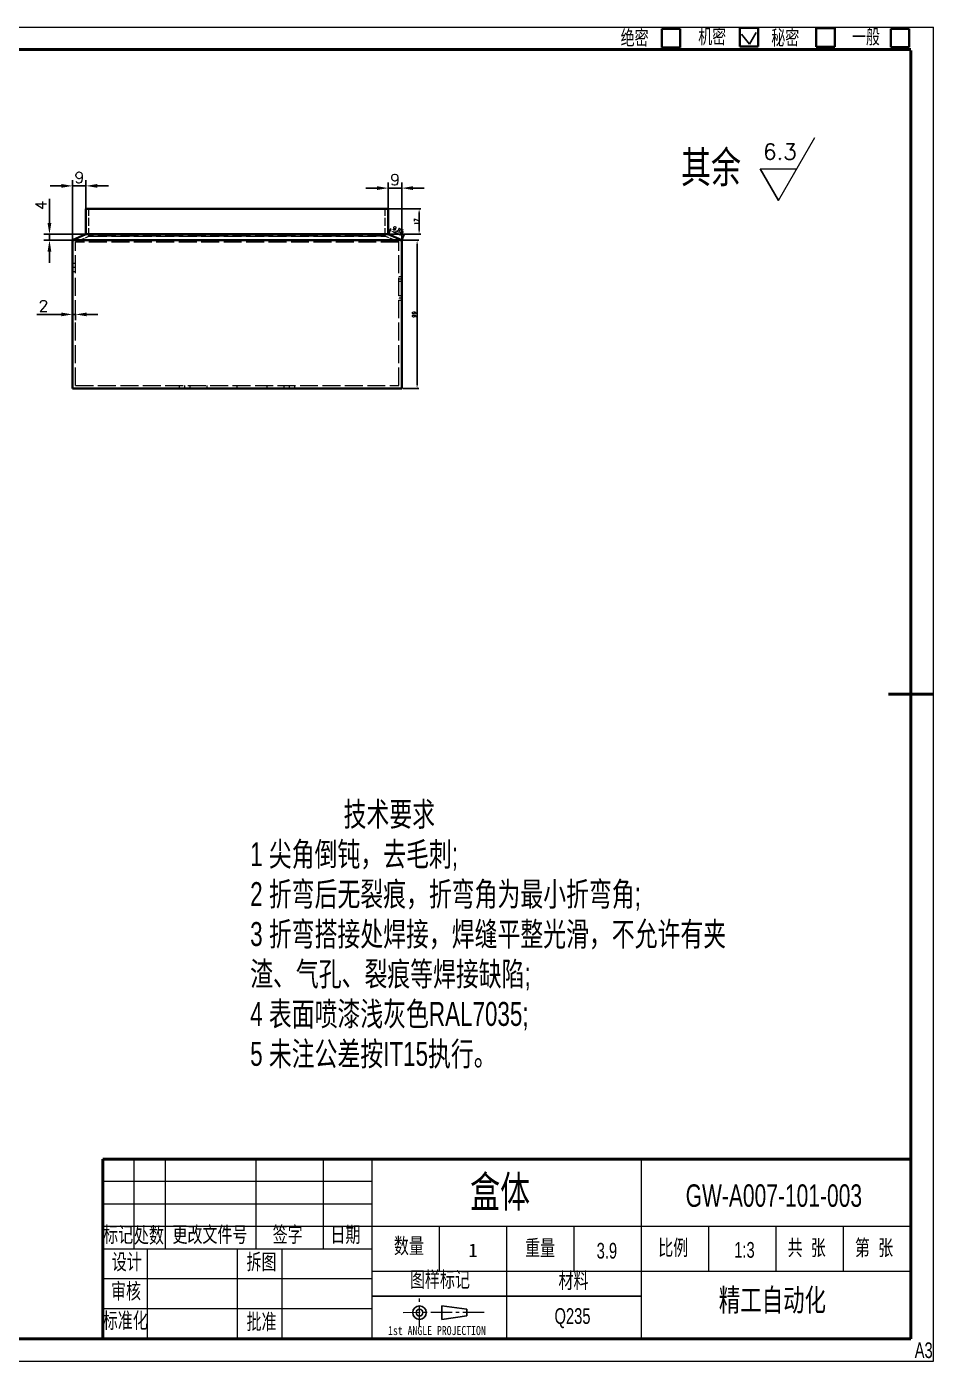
# Model space of a CAD drawing. Header units: millimetres. Extents: x -13336 to 61423, y -27528 to -3175.
# Drawn here: x -9693 to -9088, y -6841 to -5949 of the extents above; entities that cross this region are included whole.
import ezdxf
from ezdxf.enums import TextEntityAlignment as Align

# ---------------------------------------------------------------- set-up
doc = ezdxf.new("R2010")
doc.units = ezdxf.units.MM
for name, pattern in [('CENTER2', [28.575, 19.05, -3.175, 3.175, -3.175]), ('DASHDOT', [18.5, 12, -3, 0.5, -3]), ('DASHED', [15, 12, -3])]:
    doc.linetypes.add(name, pattern=pattern)
for name, color, linetype, lineweight in [('09图框', 4, 'Continuous', 15), ('中心线', 1, 'CENTER2', 15), ('剖面线', 6, 'Continuous', 15), ('图框', 4, 'Continuous', 15), ('文字', 3, 'Continuous', 15), ('细实线', 7, 'Continuous', 15), ('轮廓线', 7, 'Continuous', 50)]:
    doc.layers.add(name, color=color, linetype=linetype, lineweight=lineweight)
doc.layers.add('DIM', color=2, linetype='Continuous')
doc.layers.add('标注', color=3, linetype='Continuous')
doc.styles.add('ACGBTS', font='isocp.shx', dxfattribs={"height": 1, "bigfont": 'gbcbig.shx'})
doc.styles.get("Standard").update_dxf_attribs({"font": 'txt', "bigfont": 'gbcbig.shx'})
doc.styles.add('宋体', font='', dxfattribs={"width": 0.8})
doc.styles.add('汉字 5号', font='FSGB2312.ttf', dxfattribs={"width": 0.7, "height": 5})
doc.styles.add('汉字3.5号', font='FSGB2312.ttf', dxfattribs={"width": 0.7, "height": 3.5})
doc.styles.add('汉字7号', font='', dxfattribs={"width": 0.7, "height": 7})
doc.styles.get('宋体').set_extended_font_data('SimSun')
doc.styles.get('汉字7号').set_extended_font_data('SimSun')
doc.dimstyles.new('1：3', dxfattribs={"dimscale": 3, "dimtxt": 2.5, "dimasz": 2.5, "dimexe": 1.25, "dimexo": 0, "dimtad": 1, "dimdsep": 46, "dimtxsty": 'Standard', "dimcen": 2.5, "dimclrd": 3, "dimclre": 3, "dimclrt": 1, "dimadec": 0, "dimazin": 0, "dimtfac": 1, "dimtmove": 0, "dimatfit": 3, "dimfxl": 0, "dimarcsym": 0})
doc.dimstyles.new('ISO-25', dxfattribs={"dimtxt": 2.5, "dimasz": 2.5, "dimexe": 1.25, "dimexo": 0.625, "dimtad": 1, "dimtxsty": 'Standard', "dimcen": 2.5, "dimadec": 0, "dimazin": 0, "dimtfac": 1, "dimtmove": 0, "dimatfit": 3, "dimfxl": 0, "dimarcsym": 0})

# ---------------------------------------------------------------- blocks, each defined once
blk = doc.blocks.new('A3图框')
at = {"layer": '09图框', "linetype": 'ByBlock', "lineweight": 15}
for p, q in [((66985.19, 10662.44), (66985.19, 10365.44)), ((67405.19, 10365.44), (67405.19, 10662.44))]:
    blk.add_line(p, q, dxfattribs=at)
at = {"layer": '09图框', "linetype": 'Continuous', "lineweight": 15}
for p, q in [((66985.19, 10662.44), (67405.19, 10662.44)), ((66985.19, 10365.44), (67405.19, 10365.44))]:
    blk.add_line(p, q, dxfattribs=at)
at = {"layer": 'DIM'}
blk.add_line((67340.19, 10379.94), (67280.19, 10379.94), dxfattribs=at)
at = {"layer": 'DIM', "ltscale": 20}
for p, q in [((67295.75, 10374.78), (67295.75, 10377.78)), ((67301.25, 10377.03), (67295.75, 10377.78)), ((67301.25, 10375.53), (67295.75, 10374.78)), ((67301.25, 10375.53), (67301.25, 10377.03))]:
    blk.add_line(p, q, dxfattribs=at)
for radius in [1.5, 0.75]:
    blk.add_circle((67290.75, 10376.28), radius, dxfattribs=at)
at = {"layer": '中心线', "color": 7, "linetype": 'Continuous', "lineweight": 50}
for p, q in [((67010.19, 10657.44), (67400.19, 10657.44)), ((67010.19, 10645.44), (67070.19, 10645.44)), ((67400.19, 10370.44), (67010.19, 10370.44))]:
    blk.add_line(p, q, dxfattribs=at)
at = {"layer": '中心线', "linetype": 'CENTER2', "lineweight": 18, "ltscale": 0.25}
for p, q in [((67290.75, 10373.11), (67290.75, 10379.44)), ((67305.17, 10376.28), (67287.07, 10376.27))]:
    blk.add_line(p, q, dxfattribs=at)
at = {"layer": '细实线', "color": 2, "linetype": 'Continuous', "lineweight": 15}
for p, q in [((67010.19, 10450.44), (66985.19, 10450.44)), ((67010.19, 10442.44), (66985.19, 10442.44)), ((67010.19, 10434.44), (66985.19, 10434.44)), ((67010.19, 10426.44), (66985.19, 10426.44)), ((67010.19, 10418.44), (66985.19, 10418.44)), ((67010.19, 10410.44), (66985.19, 10410.44)), ((67280.19, 10405.44), (67220.19, 10405.44)), ((67010.19, 10402.44), (66985.19, 10402.44)), ((67280.19, 10400.44), (67220.19, 10400.44)), ((67400.19, 10395.44), (67220.19, 10395.44)), ((67010.19, 10394.44), (66985.19, 10394.44)), ((67280.19, 10390.44), (67220.19, 10390.44)), ((67010.19, 10386.44), (66985.19, 10386.44)), ((67280.19, 10383.78), (67220.19, 10383.78)), ((67400.19, 10385.44), (67280.19, 10385.44)), ((67010.19, 10378.44), (66985.19, 10378.44)), ((67280.19, 10377.11), (67220.19, 10377.11)), ((67010.19, 10370.44), (66985.19, 10370.44))]:
    blk.add_line(p, q, dxfattribs=at)
at = {"layer": '细实线', "color": 2, "linetype": 'ByBlock', "lineweight": 15}
for p, q in [((67227.19, 10390.44), (67227.19, 10410.44)), ((67234.19, 10390.44), (67234.19, 10410.44)), ((67254.33, 10390.44), (67254.33, 10410.44)), ((67269.33, 10390.44), (67269.33, 10410.44)), ((67280.19, 10370.44), (67280.19, 10410.44)), ((67340.19, 10370.44), (67340.19, 10410.44)), ((67295.19, 10385.44), (67295.19, 10395.44)), ((67310.19, 10370.44), (67310.19, 10395.44)), ((67325.19, 10385.44), (67325.19, 10395.44)), ((67355.19, 10385.44), (67355.19, 10395.44)), ((67370.19, 10385.44), (67370.19, 10395.44)), ((67385.19, 10385.44), (67385.19, 10395.44)), ((67230.19, 10370.44), (67230.19, 10390.44)), ((67250.19, 10370.44), (67250.19, 10390.44)), ((67260.19, 10370.44), (67260.19, 10390.44))]:
    blk.add_line(p, q, dxfattribs=at)
at = {"layer": '轮廓线'}
for p, q in [((67195.19, 10662.44), (67195.19, 10652.44)), ((66985.19, 10513.94), (67020.27, 10513.94)), ((67405.19, 10513.94), (67395.19, 10513.94))]:
    blk.add_line(p, q, dxfattribs=at)
at = {"layer": '轮廓线', "color": 7, "linetype": 'ByBlock', "lineweight": 50}
for p, q in [((67010.19, 10370.44), (67010.19, 10657.44)), ((67070.19, 10645.44), (67070.19, 10657.44)), ((67400.19, 10370.44), (67400.19, 10657.27)), ((67220.19, 10370.44), (67220.19, 10410.44))]:
    blk.add_line(p, q, dxfattribs=at)
at = {"layer": '轮廓线', "linetype": 'Continuous', "lineweight": 50}
blk.add_line((67400.19, 10410.44), (67220.19, 10410.44), dxfattribs=at)
at = {"layer": '中心线', "lineweight": 15, "attachment_point": 1}
for s, insert, char_height, width, style in [('{\\C4;描 图}', (66992.13, 10448.77), 3.5, 25, '汉字3.5号'), ('{\\C4;描 校}', (66991.65, 10432.29), 3.5, 25, '汉字3.5号'), ('{\\C4;底图号}', (66991.41, 10417.24), 3.5, 25, '汉字3.5号'), ('{\\C4;标记}', (67220.28, 10395.43), 3.5, 7.1413, '汉字3.5号'), ('{\\C4;处数}', (67227.14, 10395.28), 3.5, 7.1413, '汉字3.5号'), ('{\\C4;更改文件号}', (67235.71, 10395.43), 3.5, 19.9957, '汉字3.5号'), ('{\\C4;签字}', (67258.04, 10395.44), 3.5, 14.8572, '汉字3.5号'), ('{\\C4;日期}', (67270.9, 10395.44), 3.5, 11, '汉字3.5号'), ('{\\C4;重量}', (67314.26, 10392.46), 3.5, 10, '汉字3.5号'), ('{\\C4;比例}', (67343.91, 10392.5), 3.5, 15, '汉字3.5号'), ('{\\C4;共  张}', (67372.73, 10392.5), 3.5, 15, '汉字3.5号'), ('{\\C4;第  张}', (67387.73, 10392.5), 3.5, 15, '汉字3.5号'), ('{\\C4;设计}', (67222.21, 10389.35), 3.5, 19.9958, '汉字3.5号'), ('{\\C4;拆图}', (67252.21, 10389.35), 3.5, 19.9958, '汉字3.5号'), ('{\\C4;图样标记}', (67288.61, 10385.43), 3.5, 20, '汉字3.5号'), ('{\\C4;审核}', (67222.03, 10382.83), 3.5, 19.9958, '汉字3.5号'), ('{\\C4;精工自动化}', (67357.41, 10381.6), 5, 60, '汉字 5号'), ('{\\C4;标准化}', (67220.2, 10376.28), 3.5, 19.9958, '汉字3.5号'), ('{\\C4;批准}', (67252.21, 10376.02), 3.5, 19.9958, '汉字3.5号')]:
    blk.add_mtext(s, dxfattribs=dict(at, insert=insert, char_height=char_height, width=width, style=style))
at = {"layer": '图框', "color": 4, "lineweight": 18, "style": '宋体', "width": 0.8}
blk.add_text('1st ANGLE PROJECTION', height=2, dxfattribs=at).set_placement((67283.74, 10371.29))
at = {"layer": '轮廓线', "lineweight": 15, "char_height": 3.5, "attachment_point": 1, "style": '汉字3.5号'}
for s, insert, width in [('{\\C4;数量}', (67285.05, 10392.91), 10), ('{\\C4;材料}', (67321.7, 10385.17), 30)]:
    blk.add_mtext(s, dxfattribs=dict(at, insert=insert, width=width))
blk = doc.blocks.new('*D155')
at = {"color": 3, "lineweight": -2, "transparency": 16777216}
for p, q in [((-9678.19, -6080.43), (-9678.19, -6064.18)), ((-9653.78, -6087.93), (-9681.94, -6087.93)), ((-9662.78, -6091.93), (-9681.94, -6091.93)), ((-9678.19, -6091.93), (-9678.19, -6087.93)), ((-9678.19, -6099.43), (-9678.19, -6106.93))]:
    blk.add_line(p, q, dxfattribs=at)
at = {"color": 3, "transparency": 16777216}
for points in [[(-9679.44, -6080.43), (-9676.94, -6080.43), (-9678.19, -6087.93)], [(-9679.44, -6099.43), (-9676.94, -6099.43), (-9678.19, -6091.93)]]:
    blk.add_solid(points, dxfattribs=at)
at = {"layer": 'Defpoints', "color": 0, "transparency": 16777216}
for p in [(-9678.19, -6087.93), (-9662.78, -6091.93), (-9653.78, -6087.93)]:
    blk.add_point(p, dxfattribs=at)
at = {"color": 1, "transparency": 16777216, "insert": (-9683.82, -6068.55), "char_height": 7.5, "attachment_point": 5, "rotation": 90}
blk.add_mtext('4', dxfattribs=at)
blk = doc.blocks.new('*D156')
at = {"color": 3, "lineweight": -2, "transparency": 16777216}
for p, q in [((-9670.28, -6055.6), (-9677.78, -6055.6)), ((-9662.78, -6091.93), (-9662.78, -6051.85)), ((-9662.78, -6055.6), (-9653.78, -6055.6)), ((-9653.78, -6087.93), (-9653.78, -6051.85)), ((-9646.28, -6055.6), (-9638.78, -6055.6))]:
    blk.add_line(p, q, dxfattribs=at)
at = {"color": 3, "transparency": 16777216}
for points in [[(-9670.28, -6054.35), (-9670.28, -6056.85), (-9662.78, -6055.6)], [(-9646.28, -6054.35), (-9646.28, -6056.85), (-9653.78, -6055.6)]]:
    blk.add_solid(points, dxfattribs=at)
at = {"layer": 'Defpoints', "color": 0, "transparency": 16777216}
for p in [(-9653.78, -6055.6), (-9662.78, -6091.93), (-9653.78, -6087.93)]:
    blk.add_point(p, dxfattribs=at)
at = {"color": 1, "transparency": 16777216, "insert": (-9658.28, -6049.97), "char_height": 7.5, "attachment_point": 5}
blk.add_mtext('9', dxfattribs=at)
blk = doc.blocks.new('*D157')
at = {"color": 3, "lineweight": -2, "transparency": 16777216}
for p, q in [((-9459.28, -6057.08), (-9466.78, -6057.08)), ((-9451.78, -6087.93), (-9451.78, -6053.33)), ((-9451.78, -6057.08), (-9442.78, -6057.08)), ((-9442.78, -6091.93), (-9442.78, -6053.33)), ((-9435.28, -6057.08), (-9427.78, -6057.08))]:
    blk.add_line(p, q, dxfattribs=at)
at = {"color": 3, "transparency": 16777216}
for points in [[(-9459.28, -6055.83), (-9459.28, -6058.33), (-9451.78, -6057.08)], [(-9435.28, -6055.83), (-9435.28, -6058.33), (-9442.78, -6057.08)]]:
    blk.add_solid(points, dxfattribs=at)
at = {"layer": 'Defpoints', "color": 0, "transparency": 16777216}
for p in [(-9442.78, -6057.08), (-9451.78, -6087.93), (-9442.78, -6091.93)]:
    blk.add_point(p, dxfattribs=at)
at = {"color": 1, "transparency": 16777216, "insert": (-9447.28, -6051.45), "char_height": 7.5, "attachment_point": 5}
blk.add_mtext('9', dxfattribs=at)
blk = doc.blocks.new('*D158')
at = {"color": 3, "lineweight": -2, "transparency": 16777216}
for p, q in [((-9662.78, -6141.43), (-9662.78, -6137.68)), ((-9670.28, -6141.43), (-9686.53, -6141.43)), ((-9660.78, -6141.43), (-9662.78, -6141.43)), ((-9660.78, -6141.08), (-9660.78, -6145.18)), ((-9653.28, -6141.43), (-9645.78, -6141.43))]:
    blk.add_line(p, q, dxfattribs=at)
at = {"color": 3, "transparency": 16777216}
for points in [[(-9670.28, -6140.18), (-9670.28, -6142.68), (-9662.78, -6141.43)], [(-9653.28, -6140.18), (-9653.28, -6142.68), (-9660.78, -6141.43)]]:
    blk.add_solid(points, dxfattribs=at)
at = {"layer": 'Defpoints', "color": 0, "transparency": 16777216}
for p in [(-9662.78, -6141.43), (-9662.78, -6141.43), (-9660.78, -6141.08)]:
    blk.add_point(p, dxfattribs=at)
at = {"color": 1, "transparency": 16777216, "insert": (-9682.16, -6135.8), "char_height": 7.5, "attachment_point": 5}
blk.add_mtext('2', dxfattribs=at)
blk = doc.blocks.new('*D320')
at = {"color": 0, "lineweight": -2, "transparency": 16777216}
for p, q in [((-9442.16, -6091.93), (-9431.29, -6091.93)), ((-9432.54, -6094.43), (-9432.54, -6188.43)), ((-9442.16, -6190.93), (-9431.29, -6190.93))]:
    blk.add_line(p, q, dxfattribs=at)
at = {"color": 0, "transparency": 16777216}
for points in [[(-9432.95, -6094.43), (-9432.12, -6094.43), (-9432.54, -6091.93)], [(-9432.95, -6188.43), (-9432.12, -6188.43), (-9432.54, -6190.93)]]:
    blk.add_solid(points, dxfattribs=at)
at = {"layer": 'Defpoints', "color": 0, "transparency": 16777216}
for p in [(-9442.78, -6091.93), (-9442.78, -6190.93), (-9432.54, -6190.93)]:
    blk.add_point(p, dxfattribs=at)
at = {"color": 0, "transparency": 16777216, "insert": (-9434.41, -6141.43), "char_height": 2.5, "attachment_point": 5, "rotation": 90}
blk.add_mtext('99', dxfattribs=at)
blk = doc.blocks.new('*D321')
at = {"color": 0, "lineweight": -2, "transparency": 16777216}
for p, q in [((-9451.53, -6087.36), (-9450.11, -6084.16)), ((-9448.33, -6086.32), (-9443.9, -6088.29)), ((-9442.53, -6091.36), (-9441.11, -6088.16))]:
    blk.add_line(p, q, dxfattribs=at)
at = {"color": 0, "transparency": 16777216}
for points in [[(-9448.16, -6085.94), (-9448.5, -6086.7), (-9450.62, -6085.3)], [(-9443.73, -6087.91), (-9444.07, -6088.67), (-9441.62, -6089.3)]]:
    blk.add_solid(points, dxfattribs=at)
at = {"layer": 'Defpoints', "color": 0, "transparency": 16777216}
for p in [(-9451.78, -6087.93), (-9442.78, -6091.93), (-9441.62, -6089.3)]:
    blk.add_point(p, dxfattribs=at)
at = {"color": 0, "transparency": 16777216, "insert": (-9445.27, -6085.4), "char_height": 2.5, "attachment_point": 5, "rotation": 336.03751}
blk.add_mtext('9,85', dxfattribs=at)
blk = doc.blocks.new('*D322')
at = {"color": 0, "lineweight": -2, "transparency": 16777216}
for p, q in [((-9451.16, -6070.93), (-9429.94, -6070.93)), ((-9431.19, -6073.43), (-9431.19, -6085.43)), ((-9451.16, -6087.93), (-9429.94, -6087.93))]:
    blk.add_line(p, q, dxfattribs=at)
at = {"color": 0, "transparency": 16777216}
for points in [[(-9431.61, -6073.43), (-9430.77, -6073.43), (-9431.19, -6070.93)], [(-9431.61, -6085.43), (-9430.77, -6085.43), (-9431.19, -6087.93)]]:
    blk.add_solid(points, dxfattribs=at)
at = {"layer": 'Defpoints', "color": 0, "transparency": 16777216}
for p in [(-9451.78, -6070.93), (-9451.78, -6087.93), (-9431.19, -6087.93)]:
    blk.add_point(p, dxfattribs=at)
at = {"color": 0, "transparency": 16777216, "insert": (-9433.07, -6079.43), "char_height": 2.5, "attachment_point": 5, "rotation": 90}
blk.add_mtext('17', dxfattribs=at)

msp = doc.modelspace()

# ---------------------------------------------------------------- linework, layer by layer
at = {"color": 7, "lineweight": 35, "ltscale": 0.1}
for p, q in [((-9256.655, -5950.757), (-9269.027, -5950.757)), ((-9269.027, -5950.757), (-9269.027, -5963.129)), ((-9256.655, -5963.129), (-9256.655, -5950.757)), ((-9204.564, -5950.114), (-9216.937, -5950.114)), ((-9216.937, -5950.114), (-9216.937, -5962.487)), ((-9204.564, -5962.487), (-9204.564, -5950.114)), ((-9165.854, -5962.715), (-9165.854, -5950.342)), ((-9153.482, -5950.342), (-9165.854, -5950.342)), ((-9153.482, -5950.342), (-9153.482, -5962.715)), ((-9116.019, -5963.004), (-9116.019, -5950.632)), ((-9103.647, -5950.632), (-9116.019, -5950.632)), ((-9103.647, -5950.632), (-9103.647, -5963.004)), ((-9216.937, -5962.487), (-9204.564, -5962.487)), ((-9269.027, -5963.129), (-9256.655, -5963.129)), ((-9165.854, -5962.715), (-9153.482, -5962.715)), ((-9116.019, -5963.004), (-9103.647, -5963.004))]:
    msp.add_line(p, q, dxfattribs=at)
at = {"color": 3}
for p, q in [((-9210.344, -5960.899), (-9205.882, -5953.254)), ((-9215.807, -5954.255), (-9210.344, -5960.899))]:
    msp.add_line(p, q, dxfattribs=at)
at = {"color": 171, "lineweight": 35}
for p, q in [((-9653.784, -6070.928), (-9451.784, -6070.928)), ((-9662.784, -6091.928), (-9442.784, -6091.928)), ((-9662.784, -6190.928), (-9662.784, -6091.928)), ((-9653.784, -6087.928), (-9451.784, -6087.928)), ((-9442.784, -6190.928), (-9442.784, -6091.928)), ((-9662.784, -6190.928), (-9442.784, -6190.928))]:
    msp.add_line(p, q, dxfattribs=at)
at = {"color": 171, "lineweight": 35, "ltscale": 0.425}
for p, q in [((-9653.784, -6070.928), (-9653.784, -6087.928)), ((-9451.784, -6087.928), (-9451.784, -6070.928))]:
    msp.add_line(p, q, dxfattribs=at)
at = {"color": 2, "linetype": 'DASHED', "lineweight": 13, "ltscale": 0.457495}
for p, q in [((-9651.784, -6089.228), (-9651.784, -6070.928)), ((-9453.784, -6089.228), (-9453.784, -6070.928))]:
    msp.add_line(p, q, dxfattribs=at)
at = {"color": 171, "lineweight": 35, "ltscale": 0.246221}
for p, q in [((-9662.784, -6091.928), (-9653.784, -6087.928)), ((-9442.784, -6091.928), (-9451.784, -6087.928))]:
    msp.add_line(p, q, dxfattribs=at)
at = {"color": 7, "linetype": 'DASHED', "lineweight": 13}
for p, q in [((-9442.784, -6091.928), (-9662.784, -6091.928)), ((-9444.784, -6093.228), (-9660.784, -6093.228)), ((-9451.784, -6087.928), (-9653.784, -6087.928)), ((-9651.784, -6089.228), (-9453.784, -6089.228))]:
    msp.add_line(p, q, dxfattribs=at)
at = {"color": 2, "linetype": 'DASHED', "lineweight": 13, "ltscale": 0.246221}
for p, q in [((-9660.784, -6093.228), (-9651.784, -6089.228)), ((-9444.784, -6093.228), (-9453.784, -6089.228))]:
    msp.add_line(p, q, dxfattribs=at)
at = {"color": 2, "linetype": 'DASHED', "lineweight": 13}
for p, q in [((-9660.784, -6188.928), (-9660.784, -6093.228)), ((-9444.784, -6093.228), (-9660.784, -6093.228)), ((-9453.784, -6089.228), (-9651.784, -6089.228)), ((-9444.784, -6188.928), (-9444.784, -6093.228)), ((-9660.784, -6188.928), (-9444.784, -6188.928))]:
    msp.add_line(p, q, dxfattribs=at)
at = {"color": 1, "linetype": 'DASHDOT', "lineweight": 13, "ltscale": 0.059998}
for p, q in [((-9662.984, -6109.928), (-9660.584, -6109.928)), ((-9587.784, -6191.128), (-9587.784, -6188.728)), ((-9552.784, -6191.128), (-9552.784, -6188.728)), ((-9517.784, -6191.128), (-9517.784, -6188.728))]:
    msp.add_line(p, q, dxfattribs=at)
at = {"color": 7, "linetype": 'DASHED', "lineweight": 13, "ltscale": 0.05}
for p, q in [((-9662.784, -6107.178), (-9660.784, -6107.178)), ((-9662.784, -6107.178), (-9660.784, -6107.178)), ((-9662.784, -6107.178), (-9660.784, -6107.178)), ((-9662.784, -6107.178), (-9660.784, -6107.178)), ((-9662.784, -6107.178), (-9660.784, -6107.178)), ((-9662.784, -6107.178), (-9660.784, -6107.178)), ((-9662.784, -6112.678), (-9660.784, -6112.678)), ((-9662.784, -6112.678), (-9660.784, -6112.678)), ((-9662.784, -6112.678), (-9660.784, -6112.678)), ((-9662.784, -6112.678), (-9660.784, -6112.678)), ((-9662.784, -6112.678), (-9660.784, -6112.678)), ((-9662.784, -6112.678), (-9660.784, -6112.678)), ((-9442.784, -6116.328), (-9444.784, -6116.328)), ((-9442.784, -6116.328), (-9444.784, -6116.328)), ((-9442.784, -6119.528), (-9444.784, -6119.528)), ((-9442.784, -6119.528), (-9444.784, -6119.528)), ((-9442.784, -6129.028), (-9444.784, -6129.028)), ((-9442.784, -6129.028), (-9444.784, -6129.028)), ((-9442.784, -6132.228), (-9444.784, -6132.228)), ((-9442.784, -6132.228), (-9444.784, -6132.228)), ((-9591.284, -6190.928), (-9591.284, -6188.928)), ((-9591.284, -6190.928), (-9591.284, -6188.928)), ((-9584.284, -6190.928), (-9584.284, -6188.928)), ((-9584.284, -6190.928), (-9584.284, -6188.928)), ((-9572.784, -6190.928), (-9572.784, -6188.928)), ((-9532.784, -6190.928), (-9532.784, -6188.928)), ((-9521.284, -6190.928), (-9521.284, -6188.928)), ((-9521.284, -6190.928), (-9521.284, -6188.928)), ((-9514.284, -6190.928), (-9514.284, -6188.928)), ((-9514.284, -6190.928), (-9514.284, -6188.928))]:
    msp.add_line(p, q, dxfattribs=at)
at = {"color": 1, "linetype": 'DASHDOT', "lineweight": 13, "ltscale": 0.06001}
for p, q in [((-9442.584, -6117.928), (-9444.985, -6117.928)), ((-9442.584, -6130.628), (-9444.985, -6130.628))]:
    msp.add_line(p, q, dxfattribs=at)
at = {"layer": '文字', "color": 2}
for p, q in [((-9191.104, -6065.292), (-9166.855, -6023.292)), ((-9203.228, -6044.292), (-9191.104, -6065.292)), ((-9203.228, -6044.292), (-9178.979, -6044.292)), ((-9191.104, -6065.292), (-9203.228, -6044.292))]:
    msp.add_line(p, q, dxfattribs=at)

# ---------------------------------------------------------------- block references
at = {"xscale": 3, "yscale": 3, "zscale": 3}
msp.add_blockref('A3图框', (-211303.165, -37936.895), dxfattribs=at)

# ---------------------------------------------------------------- texts
at = {"color": 2}
msp.add_text('6.3', height=10.5, dxfattribs=at).set_placement((-9201.371, -6038.012))
at = {"color": 1, "insert": (-9398.249, -6761.881), "char_height": 9.1, "width": 40.91783, "attachment_point": 1, "style": 'ACGBTS'}
msp.add_mtext('{\\fNSimSun|b0|i0|c134|p49;\\C3;1}', dxfattribs=at)
at = {"layer": '中心线', "color": 4, "style": '汉字7号', "width": 0.7}
for s, p in [('绝密', (-9287.21, -5956.378)), ('机密', (-9235.356, -5955.491)), ('秘密', (-9186.53, -5956.343)), ('一般', (-9132.674, -5955.728))]:
    msp.add_text(s, height=9.782, dxfattribs=at).set_placement(p, align=Align.MIDDLE)
at = {"layer": '中心线', "color": 4, "lineweight": 15, "insert": (-9377.08, -6728.429), "char_height": 21, "width": 136.09054, "attachment_point": 5, "style": '汉字7号'}
msp.add_mtext('{\\fFangSong_GB2312|b0|i0|c134|p49;盒体}', dxfattribs=at)
at = {"layer": '中心线', "color": 0, "lineweight": 15, "insert": (-9194.153, -6730.003), "char_height": 15, "width": 208.92242, "attachment_point": 5, "style": '汉字 5号'}
msp.add_mtext('{\\C4;GW-A007-101-003}', dxfattribs=at)
at = {"layer": '中心线', "lineweight": 15, "style": '汉字3.5号'}
for s, insert, char_height, width, attachment_point in [('{\\C4;3.9}', (-9305.736, -6766.779), 10.5, 93.91712, 5), ('{\\C4;1:3}', (-9220.634, -6760.895), 10.4995, 44.99791, 1), ('{\\C4;Q235}', (-9328.699, -6811.779), 10.5, 93.91712, 5), ('{\\C4;A3}', (-9100.058, -6827.917), 10.5, 93.91712, 1)]:
    msp.add_mtext(s, dxfattribs=dict(at, insert=insert, char_height=char_height, width=width, attachment_point=attachment_point))
at = {"layer": '剖面线', "color": 2, "insert": (-9256.203, -6032.571), "char_height": 21, "width": 170.1, "attachment_point": 1, "style": '汉字3.5号'}
msp.add_mtext('其余', dxfattribs=at)
at = {"layer": '标注', "insert": (-9544.09, -6467.213), "char_height": 16, "width": 324.35803, "attachment_point": 1, "style": '汉字3.5号'}
msp.add_mtext('{\\C2;               技术要求\\P1 尖角倒钝，去毛刺;\\P2 折弯后无裂痕，折弯角为最小折弯角;\\P3 折弯搭接处焊接，焊缝平整光滑，不允许有夹渣、气孔、裂痕等焊接缺陷;\\P4 表面喷漆浅灰色RAL7035;\\P5 未注公差按IT15执行。}', dxfattribs=at)

# ---------------------------------------------------------------- dimensions: what is measured, and where the dimension line sits
at = {"color": 3}
for base, p1, p2, picture, middle in [((-9653.784, -6055.597), (-9662.784, -6091.928), (-9653.784, -6087.928), '*D156', (-9658.284, -6049.972)), ((-9442.784, -6057.08), (-9451.784, -6087.928), (-9442.784, -6091.928), '*D157', (-9447.284, -6051.455)), ((-9662.784, -6141.428), (-9660.784, -6141.078), (-9662.784, -6141.428), '*D158', (-9682.159, -6135.803))]:
    dim = msp.add_linear_dim(base=base, p1=p1, p2=p2, dimstyle='1：3', dxfattribs=at)
    dim.commit()
    dim.dimension.update_dxf_attribs({"geometry": picture, "text_midpoint": middle})
dim = msp.add_linear_dim(base=(-9678.194, -6087.928), p1=(-9662.784, -6091.928), p2=(-9653.784, -6087.928), angle=90, dimstyle='1：3', dxfattribs=at)
dim.commit()
dim.dimension.update_dxf_attribs({"geometry": '*D155', "text_midpoint": (-9683.819, -6068.553)})
for base, p1, p2, picture, middle in [((-9431.19, -6087.928), (-9451.784, -6070.928), (-9451.784, -6087.928), '*D322', (-9433.065, -6079.428)), ((-9432.538, -6190.928), (-9442.784, -6091.928), (-9442.784, -6190.928), '*D320', (-9434.413, -6141.428))]:
    dim = msp.add_linear_dim(base=base, p1=p1, p2=p2, angle=90, dimstyle='ISO-25', override={"dimarcsym": 2})
    dim.commit()
    dim.dimension.update_dxf_attribs({"geometry": picture, "text_midpoint": middle})
dim = msp.add_aligned_dim(p1=(-9451.784, -6087.928), p2=(-9442.784, -6091.928), distance=2.872, dimstyle='ISO-25', override={"dimarcsym": 2})
dim.commit()
dim.dimension.update_dxf_attribs({"geometry": '*D321', "text_midpoint": (-9445.272, -6085.4)})

doc.saveas('drawing.dxf')
